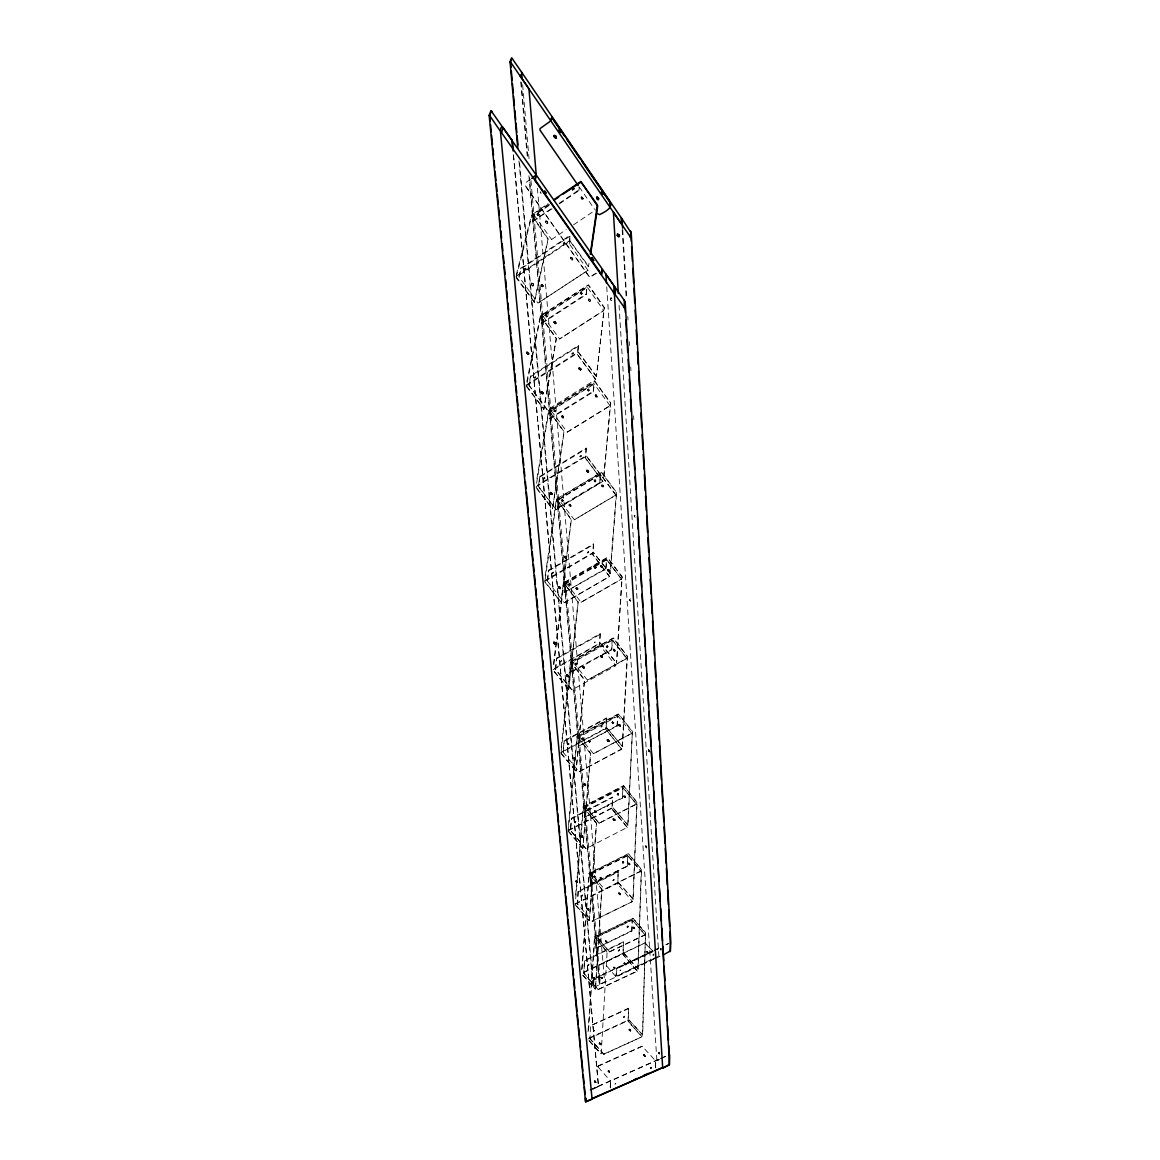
<?xml version="1.0" encoding="UTF-8"?>
<svg xmlns="http://www.w3.org/2000/svg" width="1160" height="1160" viewBox="0 0 1160 1160"><rect width="100%" height="100%" fill="white"/><g stroke="black" fill="none" stroke-linecap="round" stroke-linejoin="round"><path stroke-width="0.75" stroke-dasharray="5 3.75" d="M526.321 386.295L543.924 409.204L526.48 385.758L540.763 316.114L588.221 285.142L604.157 307.762L596.472 376.232L604.433 307.589L588.526 284.809L540.386 315.708L526.365 383.641M527.118 351.799L526.596 353.046M527.858 354.539L528.916 353.408M531.788 283.025C530.062 284.301 533.455 281.779 533.557 284.751M548.303 204.16L531.962 215.383L548.245 239.047L534.426 302.296L516.113 277.762M555.872 411.263C553.175 410.741 556.409 412.772 555.118 411.597M606.898 951.939L594.63 936.628L632.882 918.14L645.525 932.611L642.712 1034.938L629.169 1020.22M533.049 286.129L533.629 284.403M555.19 410.423C552.58 413.134 555.988 408.494 554.335 410.625M555.582 410.959L554.915 411.684M540.328 315.897L556.191 338.647L543.62 409.393M540.749 316.173L556.452 338.474L543.924 409.204M540.937 392.37L541.27 391.297L541.981 393.95M552.233 573.577C555.553 572.184 549.753 573.475 553.61 572.489M553.929 411.423L554.726 409.828M543.155 286.563L542.837 285.099M543.344 393.022L542.923 394.139L542.053 393.559M545.548 221.908L545.809 220.98M547.665 223.416L547.766 222.387M548.608 410.292L563.89 431.897L552.479 509.037L564.166 431.738L548.999 410.625L595.065 381.756L610.464 403.114L603.649 478.34L610.726 402.94L594.833 381.292L548.665 410.19L536.442 481.255M549.941 493.188L550.347 492.087L551.449 492.608M553.885 322.349L554.524 321.305L555.64 322.393M552.261 493.739L552 494.754M554.654 323.495L555.698 323.988L556.061 322.988M553.509 643.017C552.899 640.798 555.22 646.048 555.654 643.22M544.968 581.203L593.644 552.856L610.334 573.678L616.641 492.507L601.62 472.105L556.38 499.075L571.14 519.564L561.048 602.011L545.011 581.74M545.127 579.579L556.742 499.438L601.489 472.483L616.38 492.666L610.058 573.852M558.395 587.569L558.424 586.713L558.743 588.236M589.686 1038.287L603.867 1054.295L642.06 1036.736L628.285 1021.235L628.459 1008.243L590.527 1025.759L589.976 1038.649M560.585 587.83L560.12 588.947L559.149 588.366M563.514 418.064L562.702 415.628M564.456 557.221L564.644 556.133M570.749 257.491L571.46 260.014M572.257 260.26L572.866 259.071M569.168 505.499L569.56 504.078M546.621 316.056C546.766 317.796 546.766 312.997 545.794 316.245M545.084 478.152C541.473 480.936 546.447 475.194 543.663 479.283M570.401 504.397L570.995 506.282L569.777 506.05M566.385 675.686L567.776 677.034L568.356 675.729M567.399 676.686L568.385 675.917M561.164 747.243L570.546 661.606L613.35 637.928L627.444 656.255L622.471 746.562L606.898 728.146L561.077 752.695M659.533 1059.486L656.879 1060.675L659.533 1059.225M658.894 956.492L619.005 304.181M659.692 1052.207L658.474 1052.961L659.764 1053.831M660.402 949.634L661.186 948.634M546.462 317.202L547.81 316.129L546.157 316.796M581.508 196.852L581.16 198.113M581.174 197.374L582.088 199.462L583.378 198.621M580.551 370.301L581.015 368.633M655.443 1067.476L655.429 1060.675L642.103 1046.189L598.082 1065.924L598.168 1067.403M655.719 1067.78L655.356 1060.298M545.461 315.796L546.621 314.635M575.302 758.307C571.01 755.073 578.072 759.771 574.026 758.51M577.941 588.845L577.839 588.453M574.36 759.089C576.027 759.858 575.404 759.51 575.708 758.582M568.443 825.267L577.042 736.092L618.468 713.806L632.403 731.293L627.995 825.181L612.958 807.809M588.381 299.99L588.83 298.961L589.788 299.628M577.564 882.615L576.418 880.541L576.012 882.267M586.975 471.584C591.107 475.092 585.611 466.204 586.931 472.004M582.494 667.029C583.755 663.999 585.466 671.074 582.639 666.971M588.845 471.627L588.816 471.409M584.292 667.217L584.365 667.971L584.089 666.652M580.58 836.012L580.696 835.142L580.682 836.374M575.621 895.07L583.19 806.577L623.558 785.624L637.087 802.27L633.186 899.203L618.657 882.774M582.596 836.273L582.465 837.158M575.693 898.884L583.538 806.823M584.234 783.609L584.06 784.653M585.539 784.305L585.757 785.538L585.075 783.696M588.671 741.284L588.7 741.457M588.99 741.762C588.048 738.456 591.426 743.371 590.425 741.24M643.495 1055.194L645.163 1056.499L644.177 1054.759M593.891 566.602L594.993 568.356L596.037 567.327M587.149 909.411C588.917 905.525 589.005 914.327 587.279 908.323M624.065 953.462L638.087 969.006L641.524 869.492L628.372 853.644L589.019 873.349L601.707 889.212L595.442 989.074L601.938 889.096L589.352 873.596L582.015 970.035M588.163 910.151L589.077 909.455M601.576 485.62L602.461 486.939M643.582 1055.484C647.106 1058.051 642.872 1052.134 643.582 1055.528M646.598 951.2L648.106 952.519L646.758 952.128M594.529 811.695L594.587 810.97L594.804 812.203M610.305 298.932L610.537 298.091M600.663 655.791L600.735 656.865M645.12 934.931L632.33 920.097L596.733 937.323L609.624 951.896L645.12 934.931L632.084 919.749L596.501 936.961L595.979 948.329L631.852 931.088L632.287 920.17M642.48 1035.053L645.496 933.307L633.142 918.459M594.978 979.461C594.065 974.081 592.485 980.954 595.167 978.909M588.511 1030.138L594.877 936.946L632.997 918.473M607.593 570.212L607.622 570.401M595.138 979.199L594.543 977.576M649.6 750.259L648.571 749.853L648.469 751.086M609.565 570.648L609.406 571.488L609.536 570.445M600.024 878.12L601.184 877.438L601.475 879.251M595.065 1082.352L594.312 1080.96L596.051 1082.323M608.376 739.935C607.072 738.76 606.23 740.327 608.159 740.065M637.84 969.122L641.291 869.536L628.648 853.992M535.572 376.623C531.99 379.088 538.559 376.478 534.078 377.652M609.087 740.82L608.87 741.805L607.39 740.747M600.285 1044.449C602.518 1045.914 596.356 1041.767 600.285 1044.478M613.365 650.325L613.35 649.237L613.901 651.021M602.345 977.72L602.301 978.576L602.083 977.285M600.88 1044.058L599.183 1043.217L600.967 1043.754M604.172 962.249L604.128 963.22M637.405 971.181L622.963 954.39L623.442 941.818L584.495 960.48L583.712 973.255L598.197 989.611L637.405 971.181L623.022 954.535M575.026 903.843L640.9 871.261L627.952 855.616M534.47 378.276L535.905 377.058M606.39 940.876C604.664 940.02 604.954 942.109 606.68 942.369C606.535 942.862 604.375 938.904 606.665 941.137M613.002 819.424C613.567 815.77 616.38 823.266 613.35 819.903M539.197 214.629C536.181 217.486 539.458 212.512 538.457 214.977M614.988 819.526L614.974 820.381L614.916 819.337M618.613 725.261L618.701 724.536M634.447 927.507C635.868 930.146 632.055 924.578 633.316 928.522M630.518 1029.775C627.516 1026.861 630.953 1034.053 630.736 1029.833M538.457 213.585C536.196 216.587 538.922 210.67 537.109 214.716M607.927 1071.289L609.13 1070.665L609.536 1072.464L608.928 1071.13L607.956 1071.564L609.493 1072.492M613.408 967.687L614.51 967.266M629.532 599.807L629.561 600.024M634.23 516.142L634.433 515.243L634.259 516.345M632.49 901.523L592.195 921.199L632.49 901.523L618.034 884.543M636.448 804.17L622.644 787.393L585.249 806.78L584.321 817.307L622.326 798.167L622.949 787.77L585.481 807.157L599.14 823.295L636.448 804.17L622.934 787.51M628.459 1008.243L628.096 1021.206L642.046 1036.996M631.852 931.088L632.084 919.749M632.939 899.319L636.854 802.386L623.775 785.987M538.11 213.164L537.457 213.875M625.153 796.529L623.746 795.745M620.6 893.954L618.802 892.808L620.47 894.345M625.414 797.471L625.486 796.746M625.226 963.046C626.545 967.527 622.543 960.683 625.791 964.801M630.228 864.302C627.111 859.604 629.488 867.665 630.141 863.837M627.487 855.326L591.02 873.582L590.179 884.398L627.212 866.404L627.531 855.312L640.9 871.261M623.166 954.346L623.442 941.818M627.212 866.404L627.85 855.732M628.473 863.939L629.474 863.403M625.863 963.989C626.603 967.614 622.035 960.93 625.53 963.627M627.284 827.413L611.958 809.071L612.509 797.021L571.372 818.308L570.415 830.444L585.843 848.699L627.284 827.413L612.175 809.158L612.509 797.021M631.765 733.337L593.456 753.681L631.765 733.337L618.034 716.01M627.734 825.311L632.403 731.293M633.113 928.232L633.041 927.449M634.708 928.711L634.708 927.957M630.039 1029.398L630.533 1030.878M610.232 1087.529L610.566 1081.106M657.662 956.521L615.8 976.227L616.786 968.397L652.355 951.548M610.508 1087.819L610.348 1080.337M625.298 797.616L625.182 796.079M645.322 846.032L646.7 848.047M618.135 871.537L617.83 884.254L618.135 871.537L578.115 891.445L577.636 904.524M622.326 798.167L622.644 787.393M615.061 967.701L614.292 968.687L613.437 967.077M609.624 951.896L596.544 936.946M635.071 517.433L634.259 515.577M621.745 749.201L606.129 729.611L606.535 717.895L564.195 740.703L563.02 752.115L579.087 771.734L621.745 749.201L605.911 729.51L606.535 717.895M626.791 658.46L612.132 639.784L572.707 661.78L587.467 680.122L626.791 658.46L612.654 640.189M622.21 746.707L627.197 656.386L613.249 638.246M645.279 1056.296L645.207 1056.456M618.701 724.913C619.774 722.695 620.673 728.712 620.383 725.232M526.118 268.7C521.986 271.15 528.134 266.452 524.218 269.395M613.103 819.786L613.046 818.742M593.079 1089.24L598.516 1086.383L513.445 154.643M606.883 941.181L606.941 941.949M589.222 1040.679L601.184 1053.758L607.115 951.751L594.891 937.135M616.874 725.74L578.144 746.46L617.149 726.087L617.54 715.648L618.019 716.227M617.149 726.087L617.758 716.097L579.637 736.846M597.806 1066.518L597.908 1067.04M653.008 951.2L644.946 942.819L604.288 962.177L604.375 963.568M660.388 949.489L660.548 948.634M524.596 269.903L525.132 269.106M598.197 989.611L583.973 973.37L584.495 960.48M537.399 188.137L604.635 982.056L599.343 984.318L599.966 975.807L652.543 950.997M659.764 1054.092L658.503 1053.106L659.155 1052.265M566.211 583.088L581.116 602.286L621.542 579.173L606.825 559.743M553.856 664.506L564.007 583.088L578.216 601.895L568.791 689.243L577.97 602.04L563.659 582.74L607.318 557.409L622.195 576.723L616.598 662.896L621.948 576.94L607.622 557.829M594.529 977.865L593.297 978.199L593.441 977.431M608.391 739.703L609.043 741.486L609.043 740.631M614.524 649.47L615.061 651.122L613.596 650.47M653.907 959.103L593.34 987.595L593.702 978.895L599.807 976.01M607.361 741.254L607.274 739.674L608.696 740.529M588.033 1031.747L594.529 936.802M599.14 823.295L585.292 806.765M572.707 661.78L571.894 671.901L611.683 649.817L612.132 639.784M611.683 649.817L612.582 640.335M589.352 920.619L596.486 823.092L589.352 920.619L575.36 904.597M590.44 884.717L591.484 874.074M588.816 910.208L587.192 908.874L588.7 909.309M596.269 811.637C597.356 812.305 593.21 808.795 595.095 812.479M581.653 969.832L588.99 873.437M547.389 580.986L564.267 602.707L609.595 576.476L592.89 554.697L593.413 543.967L548.462 570.27L547.592 581.595M615.96 495.073L600.329 474.164L558.583 499.322L574.389 519.767L615.96 495.073L586.191 455.619L537.254 485.315M585.843 848.699L570.633 830.516L571.372 818.308M600.184 633.708L599.459 644.815L615.859 665.71L571.909 689.895L555.408 669.407L556.582 658.169L600.184 633.708L599.705 644.946M606.404 559.424L565.833 582.914L564.688 592.195L605.897 568.98L606.404 559.424L621.542 579.173M568.327 830.836L577.375 736.397L590.73 753.434L582.914 848.105L590.498 753.565L577.013 736.31M605.897 568.98L606.825 559.947M585.814 785.363L584.147 784.581M578.115 891.445L577.477 903.988L592.195 921.199M584.596 817.626L585.466 807.215M575.708 881.281L575.722 880.889M589.294 742.269L588.917 740.37L590.411 741.472M579.087 771.734L621.76 748.968M587.467 680.122L626.806 658.257M595.936 567.994L595.936 566.877M603.606 486.301L603.258 485.46M602.881 481.371L585.698 458.591L586.177 448.108L539.791 476.426L538.443 486.562L556.104 509.602L602.881 481.371L585.713 458.403M610.044 405.71L593.833 383.539L550.913 410.408L567.24 432.143L610.044 405.71L567.24 432.143M561.193 751.028L570.88 661.925L584.654 679.847L576.071 771.11L584.408 679.977L570.502 661.823M558.583 499.322L557.655 508.399L599.749 483.169L600.808 474.788M573.635 758.089L573.765 758.393M582.509 666.87L582.596 667.391M593.413 543.967L592.89 554.697M599.749 483.169L600.285 474.208M571.909 689.895L555.698 669.61L556.582 658.169M581.116 602.286L621.557 578.985M563.311 752.26L564.195 740.703M571.894 671.901L572.938 662.229M568.342 676.585L568.284 675.526M566.268 675.729L566.298 674.874L568.342 676.265M576.679 587.859L576.027 588.424L576.1 587.641M653.138 955.245C653.645 952.084 652.949 956.144 653.979 954.927M595.703 379.509L577.578 354.743L578.434 345.462L530.526 376.028L528.916 385.192L547.361 409.973L595.703 379.509L577.375 354.365L578.434 345.462M586.177 448.108L585.51 458.055M550.899 410.451L549.854 418.92L593.195 391.891L593.818 383.583M593.195 391.891L594.428 384.264M564.992 592.572L566.124 583.35M564.267 602.707L609.595 576.476M574.389 519.767L615.975 494.899M553.436 664.26L571.401 519.404L556.727 499.554M555.408 644.235C556.423 643.322 554.161 645.207 553.61 642.973M553.538 642.147L554.625 644.25M558.424 586.713L558.671 586.308M569.4 505.905L569.111 504.527L570.183 504.47M620.034 970.558C621.948 970.413 619.933 969.296 620.223 970.789M581.087 369.736L580.449 370.301M547.346 580.812L548.462 570.27M557.655 508.399L558.888 499.713L600.59 474.614M542.706 315.868L541.561 323.64L586.235 294.611L586.931 287.042M545.214 575.751L556.322 499.25M586.235 294.611L587.003 286.998L542.735 315.825L543.359 316.593M534.426 302.296L516.33 276.921L570.067 241.135L588.468 266.8L589.309 263.015M587.961 270.324L568.922 243.194L570.111 235.292L520.579 268.38L518.796 276.573L537.993 303.108L587.961 270.324L537.993 303.108M588.468 266.8L588.99 263.219M539.791 476.426L538.66 486.649M549.854 418.92L551.217 410.872L594.137 384.003M536.587 483.299L548.985 410.684M587.598 287.637L603.736 310.59L559.642 338.938L603.751 310.445M579.087 736.397L617.54 715.648M570.589 257.332L570.386 258.056L570.807 257.157M542.3 391.442L543.039 393.907M556.002 323.524L555.698 322.074M554.03 322.668L554.074 321.494M559.453 203.826L578.782 190.719L579.014 187.123M578.782 190.719L579.362 187.615M578.782 345.955L530.874 376.522L529.207 385.396M541.561 323.64L543.039 316.317L587.264 287.492M601.475 565.21C598.633 565.848 603.476 565.486 600.227 566.109M600.517 566.486L601.736 565.442M528.916 354.075L528.539 352.64M526.596 352.364L526.799 351.944M541.053 285.606L541.386 284.374L542.227 284.707M549.042 205.465L534.339 215.47L551.565 239.453M530.337 179.379L524.581 183.469L524.392 184.686M534.108 302.485L547.97 239.236L531.526 215.093L547.97 203.681M547.491 223.605L547.737 222.531M545.591 222.14L545.867 220.936L546.984 221.517M545.548 221.69L546.548 221.226M594.935 482.024C597.647 479.399 593.978 483.662 595.167 480.733C594.703 478.486 593.34 481.791 596.182 480.95M528.829 354.452L528.829 353.147M526.48 385.671L578.521 352.466L596.167 376.42M581.131 197.649L581.682 196.808M553.9 322.146L554.234 321.523M543.344 393.24L543.213 392.529M561.947 415.657L562.078 417.426M589.555 301.44L590.44 300.179M552.029 208.858L532.353 221.473L533.991 215.006L550.188 203.971M569.299 243.643L570.488 235.813L520.956 268.902L519.288 277.37M532.701 221.966L534.325 215.485M579.347 367.299L578.869 368.967M581.044 369.938L581.102 368.894M550.986 494.435L552.029 494.551L551.855 492.811M516.287 277.008L531.976 215.325M516.258 274.906L531.555 214.948M595.283 395.009L595.298 396.154M654.646 958.407L616.033 976.589L617.033 968.672L652.601 951.838M569.067 504.904L569.096 505.282M586.641 470.25L586.583 471.293M588.845 471.845L587.366 471.989M601.59 485.431L602.504 485.068M577.825 589.28L576.361 588.787M595.065 566.124L594.05 565.819L593.847 567.051M566.24 675.352L567.051 674.453L568.255 675.773M595.008 568.11L596.037 567.515M634.23 515.968L635.173 515.214M602.518 657.43L600.764 656.386L601.62 655.675M600.663 655.965L601.344 657.633L602.736 657.517L601.01 657.024M629.532 599.618L629.894 600.677M607.13 740.631L607.072 739.891M609.072 740.979L608.739 740.036M581.32 293.465C582.871 295.263 580.986 293.19 580.87 292.871M581.464 836.896C583.784 838.767 581.928 833.373 580.624 835.722M581.334 293.219L580.087 293.06L581.784 292.494M596.255 812.072L595.312 812.13M596.153 812.623L595.979 811.362M587.163 908.962L588.714 909.063M614.93 820.511L614.974 819.758L614.075 820.41M648.527 749.896L648.397 750.288M649.586 750.491L648.687 750.027L648.411 750.911M618.759 892.866L619.498 894.592L620.571 893.794M629.068 864.838L628.618 863.112M605.346 941.587L605.447 940.441M620.586 894.113L619.484 894.838L618.672 893.2M602.272 977.837L600.779 977.198L601.576 978.707M645.511 845.741L646.149 847.612M601.272 978.301C599.807 975.299 604.012 980.026 601.272 978.271M613.408 967.556C614.582 965.526 616.337 970.572 613.785 967.252M547.1 315.157L546.592 315.839M633.099 927.202L634.563 928.479M623.978 963.67L624.124 962.902M594.384 1081.686C594.746 1078.945 596.197 1081.555 594.891 1082.207M646.511 951.78C650.238 954.941 645.178 950.939 647.86 952.084M629.14 1029.109L629.082 1030.312M629.01 1029.877L630.039 1029.442M630.764 1030.95L630.533 1029.514M661.098 950.432L660.432 948.764L661.171 948.894M538.849 214.325L537.82 215.789M533.716 285.389L532.353 285.882L531.352 283.837M541.256 284.461L541.995 286.738L543.184 285.81M570.473 257.752L570.43 258.564M588.424 300.223L588.903 299.091M590.425 301.44L590.527 300.425M578.898 367.575L578.797 368.706M595.225 395.937L595.312 394.922L596.356 395.226M597.168 397.083L596.385 394.878M565.514 558.178C567.747 559.366 564.601 553.987 564.485 557.047M601.707 484.822L601.62 485.822M566.399 557.279L566.327 558.076L566.327 557.076M558.801 587.772L559.976 588.743L560.555 587.612M593.949 565.949L594.587 567.878M555.466 644.177L555.249 642.611M608.71 569.603L607.71 569.429M566.413 674.583L566.355 675.932M582.625 666.246L582.827 667.754L584.147 668.305M630.344 598.952L630.779 598.893M600.894 655.632L602.678 657.676M575.606 759.22L575.577 758.437M618.875 724.347L618.715 725.609M648.484 749.955L649.513 751.767M648.44 750.447L649.411 750.375M623.993 796.906L625.457 797.195M601.663 878.236L600.604 879.005L600.314 877.207M646.627 845.944L645.351 846.409L646.714 847.51M618.701 893.446L619.745 893.128M605.723 940.847L606.926 941.702M593.34 978.068L595.022 978.909M602.258 978.054L601.01 977.793M633.316 928.276L634.679 928.348M624.022 963.539L625.835 963.83M547.679 223.198L546.534 223.474L545.736 222.111M646.526 951.548L647.425 951.49M533.673 285.476L532.904 285.751M600.894 1044.159L599.822 1042.637L599.154 1043.783M660.663 949.851L661.171 949.112M597.85 1066.388L641.755 1046.508L643.278 1047.089M617.961 795.47C620.049 792.207 617.135 797.688 618.091 793.295C616.409 795.412 619.556 793.977 617.758 795.18M596.008 1082.048L594.921 1081.947M596.023 1082.265L595.065 1082.309M608.159 1070.723L608.884 1072.203M526.698 352.176L526.567 353.22M644.684 1055.295C641.799 1054.31 646.714 1057.601 644.699 1055.034M541.024 391.877L543.141 392.907M658.532 1052.715L659.678 1052.772M570.966 506.036L569.212 505.108M558.424 587.366L558.83 586.25L559.801 586.829M593.905 566.399L594.63 565.964M555.553 643.495C554.553 640.958 552.247 641.857 554.857 642.51M600.706 656.038L602.025 655.922M602.678 657.27L602.417 656.024M615.017 651.166L614.351 649.15M618.773 724.42L618.933 725.957M584.19 784.073L585.205 784.247M582.465 836.693L581.305 836.534M625.356 797.123L623.79 796.355M614.075 820.439L613.161 818.481M575.751 881.223L576.897 882.832L577.622 881.629M582.914 738.949C583.059 741.443 583.596 736.788 582.581 739.862M618.729 893.389L620.237 893.794M620.324 894.955L620.484 893.896M576.143 663.883C578.202 666.768 574.214 661.157 576.375 663.883M581.261 197.287L583.204 198.404M599.27 1042.724L600.851 1043.754M562.832 500.902C564.543 499.162 561.585 503.266 562.643 500.873M555.886 323.582L555.93 322.683M630.649 1030.79L629.111 1029.761L630.199 1029.804M608.884 1072.159L609.711 1071.376M587.308 389.934C591.034 388.209 585.365 391.283 588.57 388.846M595.341 395.052L596.167 394.965M580.449 293.625L581.493 292.074M588.686 472.366L587.322 472.41L586.583 470.641M603.49 485.88L603.403 487.026L602.939 484.923M566.211 558.366L564.818 557.423M589.628 809.535C587.221 811.246 587.612 807.157 589.294 809.172C589.41 812.725 588.091 807.099 588.613 810.637M577.782 589.686L576.853 589.439M582.654 738.905C583.016 737.006 581.261 740.167 582.987 737.977M569.125 584.06L568.719 584.872L569.502 584.524M569.647 583.524C566.645 585.032 571.053 582.885 569.502 584.654M615.148 650.151C614.365 652.862 612.161 646.714 614.829 650.006M561.947 499.974L561.571 500.815L563.18 500.264M562.034 500.105L562.455 499.308L562.208 501.671M588.86 389.224L587.569 390.325M618.744 724.855L619.658 724.899M608.957 741.254L607.898 741.718L607.144 740.355M525.175 268.931L525.712 268.134M584.074 784.029L585.351 785.509L585.829 784.595M634.563 928.739L633.766 928.638M624.283 963.061L624.022 963.423M554.393 410.64L553.566 410.959M588.018 390.905L589.57 390.209M580.565 456.213C582.856 457.185 577.607 455.851 581.508 455.895M580.682 456.3L579.753 456.62M569.096 584.379L569.923 583.842M582.378 738.558L581.595 738.615L582.755 737.702M582.639 738.601L583.625 738.746M612.408 722.477L612.77 721.433L612.016 722.883M612.741 722.448C614.452 724.579 612.393 721.274 611.74 722.535M630.707 1030.486L629.329 1030.065M609.565 1071.898L608.043 1071.159M550.246 492.318L551 492.362M537.82 213.788L536.761 214.223M538.226 214.963L537.486 215.296M569.313 504.325L570.357 504.774M603.374 486.692L601.967 486.069M563.977 243.078C561.556 245.311 566.95 242.005 564.18 243.049M581.174 292.683L580.13 293.161M595.776 567.922L594.819 567.791M532.353 221.473L551.682 208.38M559.12 203.333L578.448 190.225M551.537 239.583L566.225 229.622M573.533 224.837L597.023 208.988M515.983 276.385L569.836 240.555L588.787 266.582M596.255 273.165L589.701 276.776M596.226 273.325L590.571 277.008L589.135 276.413M541.227 323.19L585.901 294.147M575.476 759.104L574.751 759.307M526.205 385.018L578.26 351.944L596.472 376.232M549.535 418.499L592.89 391.457M594.659 811.13L595.964 811.594M580.768 835.316L581.508 835.302M613.19 818.96L614.118 819.047M540.139 476.876L586.525 448.558M536.079 486.692L586.351 456.126L603.345 478.514M575.838 881.136L577.52 882.673L576.375 882.035M557.351 507.993L599.445 482.748M601.446 878.178L600.097 877.395L600.126 878.207M601.562 878.743L600.343 878.265M548.796 570.691L593.746 544.402M544.62 580.783L593.441 552.392L610.334 573.678M564.093 582.958L607.448 557.844M606.665 559.86L566.399 583.524M564.688 592.195L605.592 568.588M556.901 658.575L600.503 634.114M554.524 668.407L600.285 642.901L616.598 662.896M553.276 669.683L600.43 643.351M570.966 661.809L613.147 638.275M612.393 640.204L573.214 662.375M571.604 671.538L611.407 649.455M531.541 283.446L532.367 283.461M564.514 741.066L606.854 718.272M577.448 736.281L618.526 714.197L632.157 731.423M595.892 1082.686L594.297 1081.366M554.132 321.712L554.886 321.581M560.759 752.318L606.709 727.726L622.471 746.562M541.198 391.688L542.88 392.225M583.596 806.751L623.616 786.002M571.663 818.67L612.813 797.384M584.321 817.307L622.05 797.833M568.11 830.357L612.741 807.418L627.995 825.181M568.414 830.705L612.871 807.824M599.154 823.078L636.463 803.952M586.931 469.959L588.033 470.699M589.41 873.523L628.43 853.992M591.252 873.944L627.72 855.688M551.885 494.638L550.376 493.885M590.179 884.398L626.951 866.085M578.405 891.779L618.425 871.87M640.914 871.044L604.519 889.27L591.136 873.567M575.316 904.191L618.541 882.789M570.792 506.166L571.039 505.542M631.591 930.784L595.979 948.329M584.785 960.799L623.717 942.152M609.638 951.678L645.134 934.699M594.079 566.225L594.833 566.254M583.161 972.413L644.946 943.036L652.993 951.417M583.451 972.732L623.891 953.476M607.84 569.676L608.87 569.923M654.167 950.229L660.692 947.14M666 944.631L668.841 943.283M652.543 951.229L600.314 975.952L599.604 984.231L529.525 177.756M654.167 950.461L660.692 947.372M666 944.849L668.841 943.515M655.53 958.552L660.417 956.029M598.212 989.364L637.42 970.934M628.735 1008.547L590.527 1025.759M589.352 1037.939L628.822 1019.872L642.712 1034.938M587.99 1038.997L628.938 1020.206M613.51 649.252L614.322 649.571M602.417 657.705L602.054 655.675M603.882 1054.034L642.06 1036.736M590.106 1089.849L659.17 1059.094M660.808 1058.355L667.391 1055.426M590.092 1090.11L659.17 1059.356M660.808 1058.63L667.391 1055.702M598.516 1086.383L593.064 1088.747M589.483 742.183L589.831 742.298M574.374 757.697L573.982 759.017M614.771 820.192L613.712 819.961M618.251 882.456L633.186 899.203M623.616 953.143L638.087 969.006M657.183 949.271L658.068 949.793M526.858 352.219L527.626 352.103M562.846 416.092L562.15 415.541L561.745 416.774M550.275 492.507L551.188 492.681M564.717 556.466L565.514 556.611M600.46 643.351L616.322 663.056M614.8 651.079L614.104 650.919M582.9 666.058L584.046 667.087M566.558 674.946L568.298 676.207M620.15 726.523L618.947 725.754M608.753 741.602L607.724 741.327M584.307 784.001L585.032 784.145M594.79 810.855L595.979 811.391M577.26 882.571L575.809 881.383M600.285 877.67L601.649 878.497M624.283 963.09L625.211 963.337M581 294.219L582.523 293.524M570.836 257.462L571.764 257.535M531.759 283.2L532.846 283.765M541.43 286.157L542.793 286.911M610.885 297.917L611.654 298.352M579.188 367.691L580.971 369.01M573.054 352.538C569.821 356.12 576.215 351.32 571.735 353.814M573.548 353.075L572.097 354.308M579.144 736.296L593.456 753.681M558.786 586.496L560.149 587.424M553.871 642.176L554.654 642.365M582.871 666.275L583.741 666.565M576.056 880.803L577.52 881.731M615.539 1083.411C614.539 1083.947 614.916 1084.905 615.8 1083.542M582.451 739.572L583.335 738.413M543.446 478.891L544.721 477.644M595.5 480.037L593.992 480.748M570.966 257.288L572.764 259.144M555.495 323.712L554.321 322.958M563.209 418.151L562.455 417.629M587.062 470.337L587.815 470.554M609.014 571.46L609.464 570.256M576.52 587.612L577.057 588.018M587.874 809.651L588.743 808.491M575.186 823.049L575.838 821.396L574.794 822.672M582.088 837.346L580.696 836.128M623.007 863.446C622.195 858.879 623.34 865.056 623.921 862.315M594.326 877.685C594.355 873.915 593.905 878.497 595.095 876.365M582.798 895.201C581.203 898.333 583.059 892.924 581.711 896.404M569.212 585.423L570.589 584.683M600.721 940.209C596.457 938.614 603.316 941.877 598.923 940.339M599.749 941.282L600.503 939.991M653.907 954.172L652.949 955.013M534.006 214.963L534.659 215.789M594.37 642.553C595.036 641.19 595.863 642.277 594.558 642.857M607.854 646.294L607.086 647.759M577.317 663.955L576.143 664.97M593.862 1031.008C594.312 1029.877 595.051 1030.413 593.978 1031.197M583.9 667.942L582.871 667.333M649.513 751.985L648.484 750.839M585.336 785.726L584.365 784.914M633.65 927.492L634.143 927.724M659.764 1053.541L658.575 1052.7M541.618 284.49L542.779 285.404M579.42 367.474L580.711 368.329M608.84 571.416L607.956 570.589M613.799 722.651L612.697 723.71M612.495 723.405L613.51 722.303M602.374 725.986C600.561 729.06 602.591 723.347 601.155 727.16M569.082 743.763C565.601 745.213 571.01 743.342 567.922 745.01M618.149 793.367L617.077 794.397M594.674 481.661L595.877 480.545M608.449 805.083C604.664 806.505 610.914 804.967 607.101 805.997M588.41 810.361L589.425 809.361M562.484 499.365L561.527 500.772M562.774 499.699L561.208 500.366M561.962 501.309L563.455 500.613M608.594 1070.709L609.624 1071.535M614.452 968.513L613.51 967.484M563.136 243.426L564.644 242.164L563.514 243.948M595.616 812.725L594.833 811.739M613.843 879.222C611.132 882.339 616.54 878.439 612.828 880.498M619.324 724.304L620.15 725.101M594.732 875.902L593.731 876.989L595.312 876.597M594.137 877.424L594.514 875.669M567.023 674.671L567.994 675.366M588.86 551.841C586.946 555.074 589.425 549.245 587.569 553.059M559.207 586.264L560.41 587.859M587.293 552.667L588.584 551.449M594.645 565.935L595.892 567.327M551.449 494.435L550.13 493.217M581.479 896.129L582.509 894.867M602.054 565.877C599.154 568.806 604.664 565.181 600.894 566.979M580.058 369.822L578.898 368.793M527.365 352.205L528.757 353.524M611.218 297.786L611.885 298.526M628.053 926.086C627.212 929.001 628.836 925.216 627.082 927.159M551.986 573.272L553.276 572.068M599.561 941.05L599.88 939.252M619.295 949.533L618.585 951.113L619.701 949.996M582.146 293.045L581.189 294.654M589.077 964.526C587.438 967.469 589.468 962.351 588.018 965.7M543.068 316.303L559.642 338.938M624.776 1016.334C623.384 1019.452 624.877 1014.087 623.746 1017.509M608.26 646.743L606.839 647.454M633.838 927.072L634.636 928.058M600.952 878.976L600.14 877.961M581.508 835.272L582.436 836.447M624.689 796.137L623.775 796.804M575.897 664.665L577.027 663.592M574.722 759.582L573.779 758.133M561.251 660.432L560.367 662.07L561.614 660.895M566.631 676.091L567.399 676.715M576.911 587.511L577.796 588.86M630.692 600.837L629.59 599.561M630.663 601.3L629.648 599.995M595.008 568.139L594.239 567.269M565.37 556.118L566.298 557.293M565.486 558.395L564.804 557.612M608.536 569.299L609.435 570.648M551 492.348L551.798 493.232M562.846 417.89L561.875 416.643M542.213 394.081L541.43 392.979M527.814 354.714L527.032 353.611M532.628 285.853L531.788 284.896M589.41 299.048L590.15 300.034M546.621 220.951L547.708 222.676M567.602 744.633L568.762 743.401M618.367 793.629L617.352 794.731M619.745 893.098L620.47 894.142M581.87 835.765L580.754 835.562L580.942 836.462M646.598 846.466L645.308 846.438M624.457 797.543L623.703 796.021M589.468 742.385L589.019 741.53M619.266 725.827L618.744 725.174M589.019 808.81L588.004 809.912M559.323 588.743L558.54 587.337M565.297 558.293L564.514 556.829M623.34 861.619L622.238 862.474L623.123 861.372M570.212 504.266L570.691 505.137M622.673 863.098L623.717 862.068M602.475 486.765L601.721 485.649M595.936 396.633L597.197 397.01L596.573 395.197M596.095 397.126L595.587 396.256M527.582 354.583L526.64 352.843M614.205 879.628L613.118 880.832M579.812 369.895L579.217 369.098M555.133 321.523L555.886 322.857M595.138 479.587L594.239 481.11M532.397 285.708L531.483 284.374M589.323 301.484L588.468 299.904M611.349 300.614L610.755 299.642M589.382 276.776L524.538 184.875M546.824 221.067L547.621 222.43M582.407 197.026L583.321 198.896M628.618 926.753L627.69 926.535L627.661 927.826M626.835 926.869L627.836 925.854M627.4 927.536L628.372 926.448M600.14 939.557L599.241 940.688M587.743 965.395L588.845 964.279M613.712 967.773L614.974 968.034M623.471 1017.204L624.558 1016.116M602.402 566.312L601.184 567.356M651.18 1067.418C648.44 1068.607 652.399 1069.187 651.456 1067.707M585.235 784.015L585.727 784.885M624.877 795.789L625.37 796.862M619.861 724.565L620.44 725.406M554.915 642.031L555.582 643.278M576.665 589.338L576.128 588.41M576.636 589.526L576.027 587.859L576.1 588.627M608.913 569.531L609.449 570.459M608.26 571.329L607.622 569.821M550.725 494.508L550.058 492.986M551.478 492.42L552.073 493.696M615.641 976.343L604.389 963.337M588.077 470.293L588.7 471.38M607.361 645.627L606.433 646.947L607.622 645.917M606.143 646.584L607.361 645.714L606.433 646.947M563.078 416.048L563.731 417.252M562.426 417.803L561.803 416.425M595.892 396.981L595.312 395.995M598.183 1067.128L610.551 1081.062M532.918 283.417L533.643 285.026M588.976 1040.781L600.952 1053.874M542.474 284.693L543.112 286.114M603.867 1054.295L589.816 1038.751M589.831 299.309L590.397 300.498M611.117 300.44L610.464 299.106M572.025 257.535L572.707 258.709M583.001 975.154L595.442 989.074M582.755 975.27L595.196 989.176M541.053 193.01L540.313 191.965M540.98 193.299L540.154 191.965M581.899 199.157L581.218 197.838M575.099 904.728L589.106 920.75M576.665 663.143L575.49 664.158M575.215 663.81L576.404 662.867M582.914 848.105L568.371 831.024M568.197 831.285L582.654 848.236M561.121 753.159L576.071 771.11M560.86 753.289L575.809 771.255M600.793 726.711L602.069 725.609M554.422 671.538L568.791 689.243M554.161 671.698L568.53 689.388M544.736 581.899L560.773 602.171M609.58 576.694L592.586 554.466M556.104 509.602L538.776 486.823M536.137 487.258L552.769 508.877M536.877 488.78L552.479 509.037M547.361 409.973L529.134 385.555M608.144 804.721L607.318 806.316M588.613 276.022L524.378 184.208M579.246 186.934L594.601 209.322M582.233 835.794L582.552 836.795M560.207 586.96L560.526 588.279M577.607 588.077L577.868 589.062M595.66 566.442L595.993 567.776M607.927 570.995L607.651 570.198M541.358 393.356L541.024 392.413M554.059 322.494L554.262 323.277M579.188 369.271L578.84 368.329M589.251 389.774L588.279 391.297M581.16 455.43L580.101 457.084M583.524 806.983L596.24 823.136M570.299 584.307L569.386 585.727M550.072 493.652L550.014 492.768M596.211 822.962L583.161 806.78M513.401 154.773L598.502 1086.659M519.578 163.009L593.456 987.407L594.05 979.011L599.778 976.198L530.947 180.235M518.97 161.008L593.122 987.247M522.638 84.709L529.033 158.688M521.217 82.142L527.64 156.107M520.753 81.939L527.191 155.918M528.916 175.754L599.285 984.101M606.752 286.825L656.879 1060.675M622.21 229.68L626.139 296.583M622.717 229.724L626.661 298.57M627.792 316.462L628.01 320.073M629.271 341.765L629.474 345.52M630.764 367.053L630.953 370.823M633.606 415.846L633.809 419.615M650.354 1068.432L651.267 1067.62L650.354 1068.432M619.454 949.895L618.468 950.881L619.454 949.895"/><path stroke-width="1.5" d="M554.161 135.474L554.408 137.272L556.118 137.736M669.683 1054.918L669.494 1064.822L662.708 1068.099L614.351 293.422L624.587 307.965L625.182 301.788L669.03 1054.701M630.359 230.985L631.214 232.478L670.857 942.761L670.175 951.664M556.002 138.025L555.538 135.59M662.708 1068.099L669.204 1064.517L668.784 1045.726M591.861 257.969L593.673 260.565M598.676 198.722C598.009 202.231 594.775 195.518 597.878 197.562M617.57 234.073C616.337 236.451 620.194 237.786 619.425 235.524M517.824 148.379L510.052 61.784L511.516 58.014L512.459 58.812M625.356 312.417L624.24 300.281L490.985 110.606L489.143 115.347L585.51 1101.623L592.093 1099.085L586.017 1101.812M585.495 1101.492L585.698 1098.259M586.061 1098.389L585.843 1101.652L585.495 1098.042M559.236 130.05L560.918 132.544L559.323 129.993M624.703 301.6L624.182 307.719L623.674 306.704M631.214 232.507L630.721 237.466L510.53 62.017L511.009 67.396M613.959 285.635C617.352 290.565 613.77 303.63 613.945 285.81L605.926 274.34M622.007 219.051L621.514 223.764L621.151 217.66L522.551 73.544M602.069 269.642L601.416 274.601L600.271 273.441M590.628 254.098L597.719 205.9L596.791 204.058L580.754 181.496L553.885 199.665M590.309 254.301L597.298 205.624L581.102 182.062L563.093 194.112M556.061 137.968L556.191 136.547M531.729 178.408C540.807 170.999 532.295 178.481 536.079 181.989M550.637 120.974L551.667 117.493L564.847 136.474M593.688 260.55L591.948 257.825M662.273 1067.635L592.485 1098.708M501.57 132.907C497.887 128.412 505.108 121.713 501.613 132.776L613.959 292.958M522.072 72.978L520.767 76.792L528.989 88.885M490.187 120.988L489.65 115.579L491.477 110.881L492.028 111.49M510.516 61.973L511.98 58.232L521.536 72.065M550.899 120.814L551.957 117.29L609.768 201.492C614.191 207.988 603.534 212.541 599.532 214.643L597.675 213.774M662.635 1067.78L592.122 1098.549M550.609 121.031L540.038 128.6L539.951 130.022L578.202 185.571M610.102 207.481L609.855 202.275L582.088 161.66M598.603 198.737C594.659 193.183 599.154 203.45 598.299 197.722M619.063 235.074L617.714 234.001L617.366 235.538M554.204 135.575L555.858 136.271M554.219 200.143L558.656 197.127M601.808 269.526L601.663 274.398L536.181 181.424L535.34 179.713L536.109 175.537M663.665 954.723L670.422 950.91L669.929 931.77M633.824 1079.859L637.072 1078.409M643.568 1075.537L648.454 1073.377M555.973 137.837C554.335 138.403 553.175 134.4 555.263 135.647M618.846 236.683L618.034 236.147M522.217 73.109L520.289 76.487L521.13 77.575M546.113 192.981L544.707 190.907M490.071 116.537L489.143 115.347M510.908 62.843L510.066 61.828M502.889 127.31L512.096 140.36L512.909 149.364M545.794 193.198L544.562 191.501M601.416 191.951C604.998 197.287 600.547 189.326 602.04 192.923M618.019 236.306L617.41 235.248M621.209 223.532L620.615 222.735M621.165 217.529L630.764 232.246M566.877 139.432L580.072 158.702M624.254 300.121L625.182 301.817M592.688 259.274L591.542 258.056L592.049 259.274M559.729 131.762L558.946 130.21L560.193 131.674M613.741 292.885L613.292 291.928M602.171 192.951L602.794 194.242L601.475 192.632M621.02 223.474L613.379 212.019L618.338 293.48M619.092 234.784L619.397 235.813M489.665 115.609L500.424 131.268L592.078 1099.361M629.894 236.292L630.315 237.22L630.779 232.304L631.286 241.338M621.963 218.906L622.601 228.056M490.535 124.584L491.245 131.805M491.593 135.401L492.463 144.42M492.826 148.03L493.522 155.237M494.059 160.645L494.754 167.852M495.102 171.463L495.987 180.467M496.335 184.077L497.046 191.284M497.393 194.894L498.278 203.913M498.626 207.51L499.322 214.731M499.858 220.139L500.554 227.345M500.917 230.942L501.613 238.162M502.135 243.571L502.846 250.777M503.367 256.186L504.078 263.392M504.426 267.003L505.137 274.209M505.659 279.618L506.369 286.839M506.717 290.435L507.413 297.642M507.95 303.05L508.646 310.271M509.182 315.68L509.878 322.886M510.226 326.496L510.936 333.703M511.284 337.313L512.169 346.318M512.517 349.928L513.227 357.135M513.75 362.543L514.446 369.75M514.808 373.361L515.678 382.379M516.04 385.976L516.736 393.197M517.085 396.792L517.969 405.811M518.317 409.422L519.027 416.628M519.549 422.037L520.26 429.243M520.608 432.854L521.478 441.858M521.841 445.469L522.537 452.675M523.073 458.084L523.769 465.305M524.117 468.901L524.827 476.122M525.35 481.516L526.06 488.737M526.408 492.333L528.337 512.169M528.873 517.577L529.569 524.784M529.932 528.394L530.627 535.601M530.976 539.212L531.86 548.216M532.208 551.827L533.092 560.846M533.44 564.441L534.151 571.663M534.499 575.259L535.384 584.277M535.731 587.888L536.428 595.095M536.79 598.705L537.66 607.71M538.008 611.32L538.892 620.324M539.24 623.935L539.951 631.141M540.299 634.752L541.183 643.771M541.532 647.367L542.242 654.588M542.764 659.996L543.46 667.203M543.822 670.799L544.692 679.818M545.055 683.428L545.751 690.635M546.099 694.245L548.042 714.067M548.564 719.476L549.274 726.697M549.622 730.292L551.551 750.129M551.913 753.724L552.784 762.743M553.132 766.354L553.842 773.56M554.19 777.171L555.074 786.176M555.423 789.786L557.365 809.607M557.713 813.218L558.583 822.237M558.946 825.833L559.642 833.054M559.99 836.65L560.875 845.669M561.222 849.279L563.165 869.101M563.514 872.712L564.398 881.716M564.746 885.327L565.442 892.533M565.804 896.143L567.733 915.98M568.081 919.576L568.965 928.594M569.313 932.19L571.257 952.027M571.604 955.637L572.475 964.641M572.837 968.252L573.533 975.458M573.881 979.069L574.765 988.073M575.113 991.684L577.057 1011.52M577.404 1015.116L578.289 1024.135M578.637 1027.745L579.333 1034.952M579.696 1038.562L580.565 1047.567M580.928 1051.178L582.856 1070.999M583.204 1074.61L584.089 1083.629M584.437 1087.224L585.148 1094.445M512.14 140.215L513.126 151.032M511.328 71.007L512.14 80.025M512.459 83.636L513.271 92.655M513.59 96.266L514.402 105.284M514.88 110.693L515.692 119.712M516.011 123.322L516.823 132.341M517.142 135.952L517.954 144.971M521.579 71.963L522 77.488M528.96 89.001L536.297 175.624M605.94 274.18L606.506 283.373M625.776 319.638L626.53 332.282M626.951 339.517L627.705 352.147M628.14 359.382L628.88 372.026M629.314 379.248L630.054 391.891M630.489 399.113L631.228 411.757M631.663 418.977L632.417 431.622M632.736 437.045L633.592 451.486M633.911 456.909L634.665 469.553M635.086 476.774L635.839 489.418M636.26 496.654L637.014 509.298M637.434 516.519L638.188 529.163M638.624 536.384L639.363 549.028M639.798 556.249L640.436 567.095M640.856 574.316L641.611 586.96M642.046 594.181L642.785 606.825M643.22 614.046L643.96 626.69M644.394 633.911L645.149 646.555M645.569 653.79L646.323 666.434M646.743 673.655L647.497 686.299M647.816 691.722L648.672 706.164M648.991 711.587L649.846 726.029M650.165 731.452L651.021 745.894M651.34 751.317L652.196 765.774M652.529 771.183L653.385 785.639M653.703 791.062L654.443 803.706M654.776 809.114L655.632 823.571M655.951 828.98L656.807 843.436M657.125 848.859L657.981 863.301M658.3 868.724L659.054 881.368M659.475 888.589L660.228 901.233M660.649 908.454L661.403 921.098M661.823 928.319L662.577 940.963M662.896 946.386L663.752 960.842M664.071 966.251L664.926 980.707M665.26 986.116L666.115 1000.572M666.434 1005.995L667.29 1020.438M667.609 1025.861L668.464 1040.303M631.591 246.746L632.403 261.217M632.794 268.438L633.606 282.91M633.911 288.318L634.723 302.789M635.129 310.01L635.839 322.668M636.245 329.889L637.058 344.361M637.449 351.582L638.159 364.24M638.565 371.461L639.377 385.932M639.784 393.153L640.494 405.811M640.9 413.033L641.697 427.503M642.103 434.724L642.915 449.196M643.22 454.604L644.032 469.075M644.337 474.483L645.25 490.767M645.54 496.175L646.352 510.647M646.657 516.055L647.57 532.338M647.875 537.747L648.687 552.218M648.991 557.626L649.803 572.097M650.195 579.318L651.007 593.789M651.311 599.198L652.123 613.669M652.529 620.89L653.341 635.361M653.645 640.769L654.443 655.24M654.849 662.462L655.661 676.933M655.965 682.341L656.879 698.625M657.183 704.033L657.995 718.504M658.285 723.913L659.199 740.196M659.503 745.605L660.315 760.076M660.62 765.484L661.432 779.955M661.736 785.363L662.65 801.647M662.94 807.056L663.752 821.527M664.057 826.935L664.97 843.218M665.274 848.627L666.087 863.098M666.391 868.506L667.29 884.79M667.595 890.198L668.407 904.669M668.711 910.078L669.625 926.361M572.518 189.732L573.939 188.775L572.518 189.732"/></g></svg>
